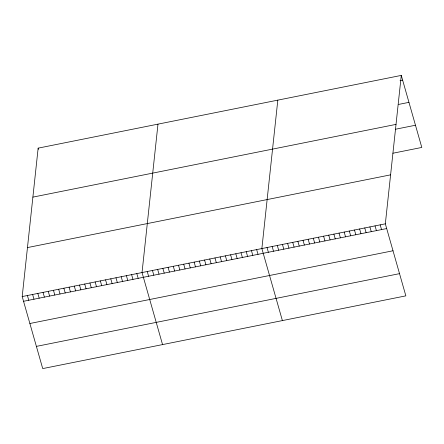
<?xml version="1.0" encoding="UTF-8"?>
<svg xmlns="http://www.w3.org/2000/svg" width="444" height="444" viewBox="0 0 444 444"><rect width="100%" height="100%" fill="white"/><g stroke="black" fill="none" stroke-linecap="round" stroke-linejoin="round"><path stroke-width="0.67" d="M401.282 75.408L385.337 223.826L405.855 295.859L42.718 368.592L22.2 296.559L38.145 148.141L401.282 75.408L421.8 147.441L392.862 153.236M157.981 124.142L142.036 272.561L162.554 344.588M277.816 100.139L261.871 248.557L282.39 320.585M400.061 80.664L402.63 80.148M398.668 104.412L408.957 102.353M32.884 197.119L396.02 124.387M395.537 129.226L415.473 125.236M27.461 247.58L390.598 174.847M22.2 296.559L385.337 223.826M23.549 301.298L386.685 228.566M29.876 323.504L393.012 250.771M36.391 346.387L399.533 273.648M380.192 224.858L381.546 229.598M375.047 225.885L376.401 230.625M369.902 226.917L371.256 231.657M364.763 227.95L366.111 232.689M359.618 228.976L360.966 233.716M354.473 230.009L355.822 234.748M349.328 231.041L350.677 235.775M344.183 232.068L345.532 236.807M339.038 233.1L340.387 237.84M333.894 234.132L335.242 238.866M328.749 235.159L330.097 239.899M323.604 236.191L324.953 240.931M318.459 237.224L319.808 241.958M313.314 238.25L314.663 242.99M308.169 239.283L309.524 244.022M303.024 240.315L304.379 245.049M297.88 241.342L299.234 246.081M292.74 242.374L294.089 247.114M287.595 243.406L288.944 248.141M282.451 244.433L283.799 249.173M277.306 245.465L278.654 250.205M272.161 246.498L273.51 251.232M267.016 247.524L268.365 252.264M256.66 249.6L258.008 254.34M251.448 250.644L252.803 255.383M246.242 251.687L247.591 256.427M241.031 252.73L242.38 257.47M235.82 253.774L237.168 258.513M230.608 254.817L231.957 259.557M225.397 255.861L226.751 260.6M220.191 256.904L221.539 261.644M214.979 257.947L216.328 262.687M209.768 258.991L211.116 263.73M204.556 260.034L205.911 264.774M199.35 261.078L200.699 265.817M194.139 262.121L195.488 266.861M188.928 263.164L190.276 267.904M183.716 264.208L185.065 268.947M178.505 265.251L179.859 269.991M173.299 266.295L174.647 271.034M168.087 267.338L169.436 272.078M162.876 268.381L164.225 273.121M157.664 269.425L159.019 274.164M152.459 270.474L153.807 275.208M147.247 271.517L148.596 276.251M136.824 273.604L138.173 278.338M131.613 274.647L132.967 279.381M126.407 275.691L127.755 280.425M121.195 276.734L122.544 281.468M115.984 277.778L117.333 282.512M110.772 278.821L112.121 283.555M105.567 279.864L106.915 284.598M100.355 280.908L101.704 285.647M95.144 281.951L96.492 286.691M89.932 282.995L91.281 287.734M84.721 284.038L86.075 288.778M79.515 285.081L80.864 289.821M38.145 148.141L38.484 149.328M74.303 286.125L75.652 290.864M69.092 287.168L70.441 291.908M63.881 288.212L65.229 292.951M58.669 289.255L60.023 293.995M53.463 290.298L54.812 295.038M48.252 291.342L49.6 296.081M43.04 292.385L44.389 297.125M37.829 293.429L39.183 298.168M32.623 294.472L33.972 299.212M27.411 295.515L28.76 300.255"/></g></svg>
